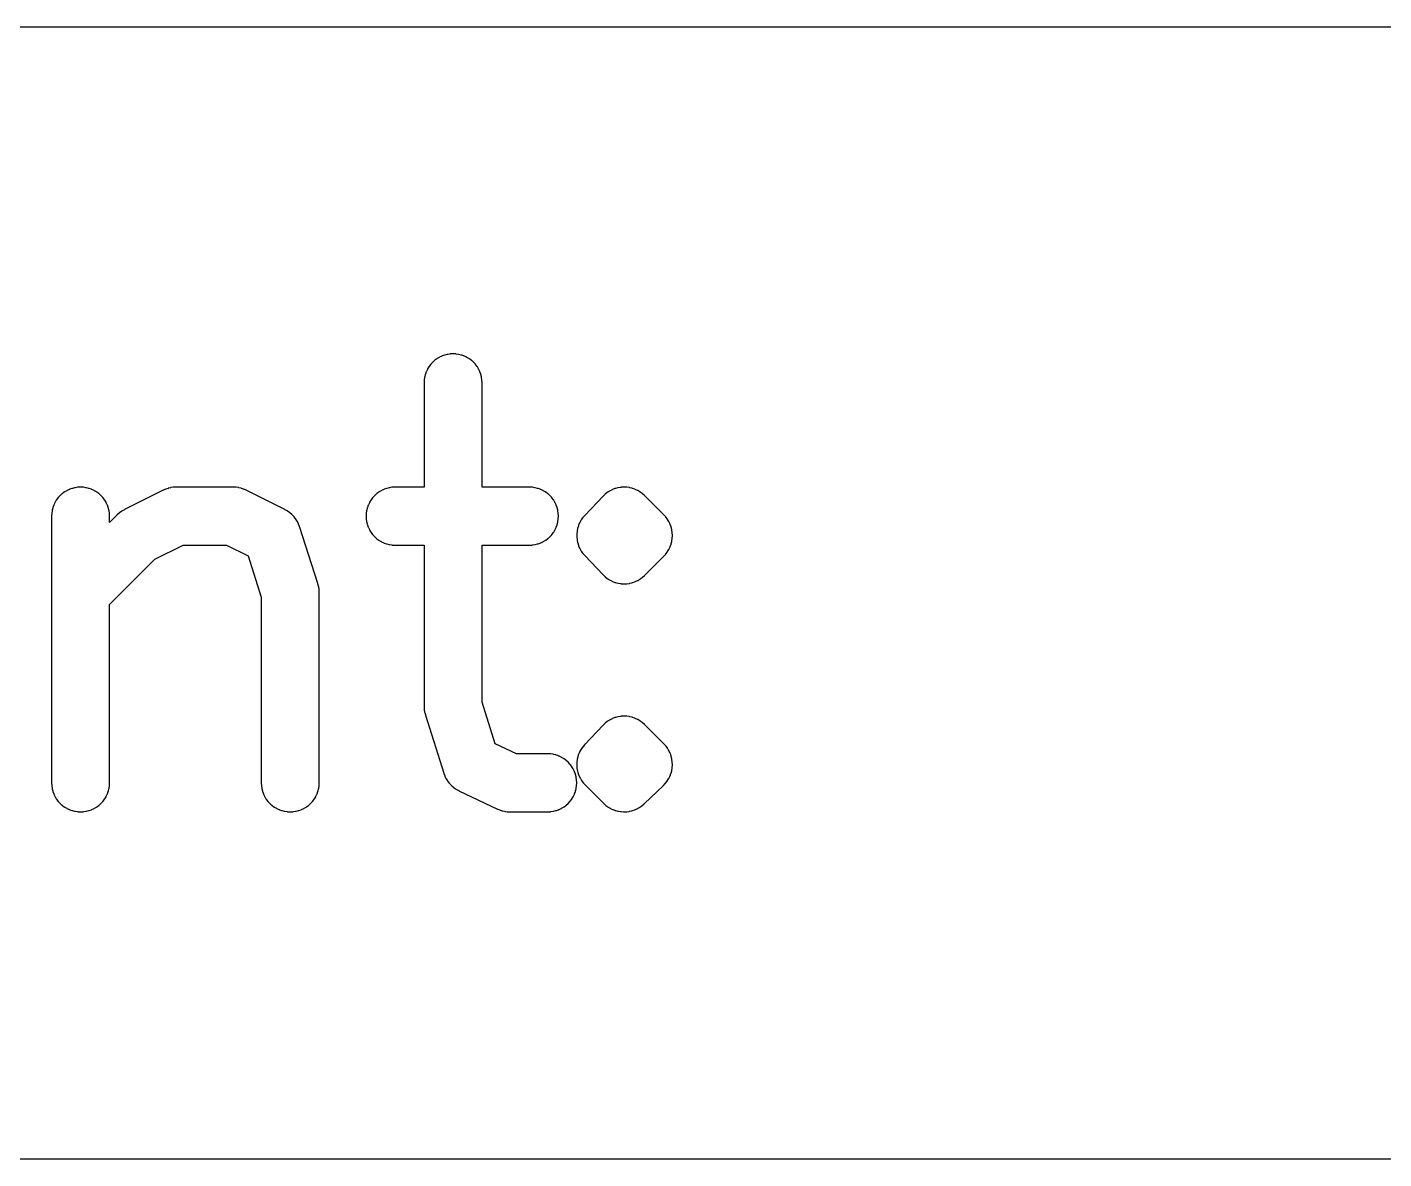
# Model space of a CAD drawing. Header units: inches. Extents: x -0.5 to 10, y -2.4 to 3.9.
# Drawn here: x 3.9879 to 4.1213, y -2.0665 to -1.9552 of the extents above; entities that cross this region are included whole.
import ezdxf

# ---------------------------------------------------------------- set-up
doc = ezdxf.new("R2010")
doc.units = ezdxf.units.IN

msp = doc.modelspace()

# ---------------------------------------------------------------- linework, layer by layer
for points in [[(3.80655, -1.95525), (3.80655, -2.06645), (4.96205, -2.06645), (4.96205, -1.95525)], [(4.02695, -2.00615), (4.02695, -2.022), (4.02695, -2.02201), (4.026951, -2.022025), (4.026963, -2.022265), (4.026965, -2.022288), (4.026965, -2.022288), (4.026968, -2.022315), (4.027005, -2.022552), (4.027009, -2.022579), (4.027009, -2.022579), (4.027015, -2.022602), (4.027075, -2.022834), (4.027078, -2.022845), (4.027082, -2.022858), (4.028882, -2.028558), (4.028888, -2.028575), (4.028891, -2.028583), (4.028975, -2.028809), (4.028983, -2.02883), (4.028983, -2.02883), (4.028996, -2.028856), (4.029103, -2.029072), (4.029116, -2.029097), (4.029116, -2.029097), (4.029128, -2.029117), (4.029257, -2.029321), (4.029271, -2.029342), (4.029271, -2.029342), (4.029286, -2.029363), (4.029436, -2.029553), (4.02945, -2.02957), (4.02945, -2.02957), (4.029469, -2.029592), (4.029637, -2.029766), (4.029653, -2.029781), (4.029653, -2.029781), (4.029675, -2.029801), (4.02986, -2.029956), (4.02988, -2.029972), (4.02988, -2.029972), (4.029901, -2.029987), (4.0301, -2.030123), (4.03012, -2.030135), (4.03012, -2.030135), (4.030144, -2.03015), (4.030357, -2.030264), (4.03037, -2.030271), (4.03038, -2.030276), (4.03418, -2.032076), (4.034189, -2.03208), (4.0342, -2.032085), (4.034392, -2.032165), (4.034411, -2.032173), (4.034433, -2.032181), (4.034631, -2.032244), (4.034653, -2.03225), (4.034674, -2.032256), (4.034877, -2.032301), (4.034896, -2.032305), (4.03492, -2.032309), (4.035126, -2.032336), (4.035147, -2.032339), (4.03517, -2.03234), (4.035378, -2.03235), (4.035389, -2.03235), (4.0354, -2.03235), (4.0391, -2.03235), (4.03911, -2.03235), (4.039125, -2.032349), (4.039355, -2.032338), (4.039381, -2.032336), (4.039404, -2.032333), (4.039632, -2.032299), (4.039655, -2.032296), (4.03968, -2.03229), (4.039904, -2.032234), (4.03993, -2.032227), (4.039951, -2.03222), (4.040168, -2.032142), (4.040192, -2.032133), (4.040213, -2.032123), (4.040422, -2.032025), (4.040444, -2.032013), (4.040465, -2.032001), (4.040663, -2.031883), (4.040686, -2.031868), (4.040703, -2.031856), (4.040889, -2.031718), (4.04091, -2.031702), (4.040927, -2.031687), (4.041097, -2.031532), (4.041115, -2.031515), (4.041132, -2.031497), (4.041287, -2.031327), (4.041302, -2.03131), (4.041318, -2.031289), (4.041456, -2.031103), (4.041468, -2.031086), (4.041483, -2.031063), (4.041601, -2.030865), (4.041613, -2.030844), (4.041625, -2.030822), (4.041723, -2.030613), (4.041733, -2.030592), (4.041742, -2.030568), (4.04182, -2.030351), (4.041827, -2.03033), (4.041834, -2.030304), (4.04189, -2.03008), (4.041896, -2.030055), (4.041899, -2.030032), (4.041933, -2.029804), (4.041936, -2.029781), (4.041938, -2.029755), (4.041949, -2.029525), (4.04195, -2.0295), (4.041949, -2.029475), (4.041938, -2.029245), (4.041936, -2.029219), (4.041933, -2.029196), (4.041899, -2.028968), (4.041896, -2.028945), (4.04189, -2.02892), (4.041834, -2.028696), (4.041827, -2.02867), (4.04182, -2.028649), (4.041742, -2.028432), (4.041733, -2.028408), (4.041723, -2.028387), (4.041625, -2.028178), (4.041613, -2.028156), (4.041601, -2.028135), (4.041483, -2.027937), (4.041468, -2.027914), (4.041456, -2.027897), (4.041318, -2.027711), (4.041302, -2.02769), (4.041287, -2.027673), (4.041132, -2.027503), (4.041115, -2.027485), (4.041097, -2.027468), (4.040927, -2.027313), (4.04091, -2.027298), (4.040889, -2.027282), (4.040703, -2.027144), (4.040686, -2.027132), (4.040663, -2.027117), (4.040465, -2.026999), (4.040444, -2.026987), (4.040422, -2.026975), (4.040213, -2.026877), (4.040192, -2.026867), (4.040168, -2.026858), (4.039951, -2.02678), (4.03993, -2.026773), (4.039904, -2.026766), (4.03968, -2.02671), (4.039655, -2.026704), (4.039632, -2.026701), (4.039404, -2.026667), (4.039381, -2.026664), (4.039355, -2.026662), (4.039125, -2.026651), (4.03911, -2.02665), (4.0391, -2.02665), (4.036041, -2.02665), (4.033943, -2.025656), (4.03265, -2.021561), (4.03265, -2.00615), (4.0373, -2.00615), (4.03731, -2.00615), (4.037325, -2.006149), (4.037555, -2.006138), (4.037581, -2.006136), (4.037604, -2.006133), (4.037832, -2.006099), (4.037855, -2.006096), (4.03788, -2.00609), (4.038104, -2.006034), (4.03813, -2.006027), (4.038151, -2.00602), (4.038368, -2.005942), (4.038392, -2.005933), (4.038413, -2.005923), (4.038622, -2.005825), (4.038644, -2.005813), (4.038665, -2.005801), (4.038863, -2.005683), (4.038886, -2.005668), (4.038903, -2.005656), (4.039089, -2.005518), (4.03911, -2.005502), (4.039127, -2.005487), (4.039297, -2.005332), (4.039315, -2.005315), (4.039332, -2.005297), (4.039487, -2.005127), (4.039502, -2.00511), (4.039518, -2.005089), (4.039656, -2.004903), (4.039668, -2.004886), (4.039683, -2.004863), (4.039801, -2.004665), (4.039813, -2.004644), (4.039825, -2.004622), (4.039923, -2.004413), (4.039933, -2.004392), (4.039942, -2.004368), (4.04002, -2.004151), (4.040027, -2.00413), (4.040034, -2.004104), (4.04009, -2.00388), (4.040096, -2.003855), (4.040099, -2.003832), (4.040133, -2.003604), (4.040136, -2.003581), (4.040138, -2.003555), (4.040149, -2.003325), (4.04015, -2.0033), (4.040149, -2.003275), (4.040138, -2.003045), (4.040136, -2.003019), (4.040133, -2.002996), (4.040099, -2.002768), (4.040096, -2.002745), (4.04009, -2.00272), (4.040034, -2.002496), (4.040027, -2.00247), (4.04002, -2.002449), (4.039942, -2.002232), (4.039933, -2.002208), (4.039923, -2.002187), (4.039825, -2.001978), (4.039813, -2.001956), (4.039801, -2.001935), (4.039683, -2.001737), (4.039668, -2.001714), (4.039656, -2.001697), (4.039518, -2.001511), (4.039502, -2.00149), (4.039487, -2.001473), (4.039332, -2.001303), (4.039315, -2.001285), (4.039297, -2.001268), (4.039127, -2.001113), (4.03911, -2.001098), (4.039089, -2.001082), (4.038903, -2.000944), (4.038886, -2.000932), (4.038863, -2.000917), (4.038665, -2.000799), (4.038644, -2.000787), (4.038622, -2.000775), (4.038413, -2.000677), (4.038392, -2.000667), (4.038368, -2.000658), (4.038151, -2.00058), (4.03813, -2.000573), (4.038104, -2.000566), (4.03788, -2.00051), (4.037855, -2.000504), (4.037832, -2.000501), (4.037604, -2.000467), (4.037581, -2.000464), (4.037555, -2.000462), (4.037325, -2.000451), (4.03731, -2.00045), (4.0373, -2.00045), (4.03265, -2.00045), (4.03265, -1.9902), (4.03265, -1.99019), (4.032649, -1.990175), (4.032638, -1.989945), (4.032636, -1.989919), (4.032633, -1.989896), (4.032599, -1.989668), (4.032596, -1.989645), (4.03259, -1.98962), (4.032534, -1.989396), (4.032527, -1.98937), (4.03252, -1.989349), (4.032442, -1.989132), (4.032433, -1.989108), (4.032423, -1.989087), (4.032325, -1.988878), (4.032313, -1.988856), (4.032301, -1.988835), (4.032183, -1.988637), (4.032168, -1.988614), (4.032156, -1.988597), (4.032018, -1.988411), (4.032002, -1.98839), (4.031987, -1.988373), (4.031832, -1.988203), (4.031815, -1.988185), (4.031797, -1.988168), (4.031627, -1.988013), (4.03161, -1.987998), (4.031589, -1.987982), (4.031403, -1.987844), (4.031386, -1.987832), (4.031363, -1.987817), (4.031165, -1.987699), (4.031144, -1.987687), (4.031122, -1.987675), (4.030913, -1.987577), (4.030892, -1.987567), (4.030868, -1.987558), (4.030651, -1.98748), (4.03063, -1.987473), (4.030604, -1.987466), (4.03038, -1.98741), (4.030355, -1.987404), (4.030332, -1.987401), (4.030104, -1.987367), (4.030081, -1.987364), (4.030055, -1.987362), (4.029825, -1.987351), (4.0298, -1.98735), (4.029775, -1.987351), (4.029545, -1.987362), (4.029519, -1.987364), (4.029496, -1.987367), (4.029268, -1.987401), (4.029245, -1.987404), (4.02922, -1.98741), (4.028996, -1.987466), (4.02897, -1.987473), (4.028949, -1.98748), (4.028732, -1.987558), (4.028708, -1.987567), (4.028687, -1.987577), (4.028478, -1.987675), (4.028456, -1.987687), (4.028435, -1.987699), (4.028237, -1.987817), (4.028214, -1.987832), (4.028197, -1.987844), (4.028011, -1.987982), (4.02799, -1.987998), (4.027973, -1.988013), (4.027803, -1.988168), (4.027785, -1.988185), (4.027768, -1.988203), (4.027613, -1.988373), (4.027598, -1.98839), (4.027582, -1.988411), (4.027444, -1.988597), (4.027432, -1.988614), (4.027417, -1.988637), (4.027299, -1.988835), (4.027287, -1.988856), (4.027275, -1.988878), (4.027177, -1.989087), (4.027167, -1.989108), (4.027158, -1.989132), (4.02708, -1.989349), (4.027073, -1.98937), (4.027066, -1.989396), (4.02701, -1.98962), (4.027004, -1.989645), (4.027001, -1.989668), (4.026967, -1.989896), (4.026964, -1.989919), (4.026962, -1.989945), (4.026951, -1.990175), (4.02695, -1.99019), (4.02695, -1.9902), (4.02695, -2.00045), (4.0241, -2.00045), (4.02409, -2.00045), (4.024075, -2.000451), (4.023845, -2.000462), (4.023819, -2.000464), (4.023796, -2.000467), (4.023568, -2.000501), (4.023545, -2.000504), (4.02352, -2.00051), (4.023296, -2.000566), (4.02327, -2.000573), (4.023249, -2.00058), (4.023032, -2.000658), (4.023008, -2.000667), (4.022987, -2.000677), (4.022778, -2.000775), (4.022756, -2.000787), (4.022735, -2.000799), (4.022537, -2.000917), (4.022514, -2.000932), (4.022497, -2.000944), (4.022311, -2.001082), (4.02229, -2.001098), (4.022273, -2.001113), (4.022103, -2.001268), (4.022085, -2.001285), (4.022068, -2.001303), (4.021913, -2.001473), (4.021898, -2.00149), (4.021882, -2.001511), (4.021744, -2.001697), (4.021732, -2.001714), (4.021717, -2.001737), (4.021599, -2.001935), (4.021587, -2.001956), (4.021575, -2.001978), (4.021477, -2.002187), (4.021467, -2.002208), (4.021458, -2.002232), (4.02138, -2.002449), (4.021373, -2.00247), (4.021366, -2.002496), (4.02131, -2.00272), (4.021304, -2.002745), (4.021301, -2.002768), (4.021267, -2.002996), (4.021264, -2.003019), (4.021262, -2.003045), (4.021251, -2.003275), (4.02125, -2.0033), (4.021251, -2.003325), (4.021262, -2.003555), (4.021264, -2.003581), (4.021267, -2.003604), (4.021301, -2.003832), (4.021304, -2.003855), (4.02131, -2.00388), (4.021366, -2.004104), (4.021373, -2.00413), (4.02138, -2.004151), (4.021458, -2.004368), (4.021467, -2.004392), (4.021477, -2.004413), (4.021575, -2.004622), (4.021587, -2.004644), (4.021599, -2.004665), (4.021717, -2.004863), (4.021732, -2.004886), (4.021744, -2.004903), (4.021882, -2.005089), (4.021898, -2.00511), (4.021913, -2.005127), (4.022068, -2.005297), (4.022085, -2.005315), (4.022103, -2.005332), (4.022273, -2.005487), (4.02229, -2.005502), (4.022311, -2.005518), (4.022497, -2.005656), (4.022514, -2.005668), (4.022537, -2.005683), (4.022735, -2.005801), (4.022756, -2.005813), (4.022778, -2.005825), (4.022987, -2.005923), (4.023008, -2.005933), (4.023032, -2.005942), (4.023249, -2.00602), (4.02327, -2.006027), (4.023296, -2.006034), (4.02352, -2.00609), (4.023545, -2.006096), (4.023568, -2.006099), (4.023796, -2.006133), (4.023819, -2.006136), (4.023845, -2.006138), (4.024075, -2.006149), (4.02409, -2.00615), (4.0241, -2.00615)], [(3.99605, -2.02951), (3.99605, -2.02951), (3.99605, -2.0295), (3.99605, -2.011981), (4.000488, -2.007542), (4.003273, -2.00615), (4.007527, -2.00615), (4.009653, -2.007213), (4.01095, -2.011247), (4.01095, -2.0295), (4.01095, -2.02951), (4.010951, -2.029525), (4.010962, -2.029755), (4.010964, -2.029781), (4.010967, -2.029804), (4.011001, -2.030032), (4.011004, -2.030055), (4.01101, -2.03008), (4.011066, -2.030304), (4.011073, -2.03033), (4.01108, -2.030351), (4.011158, -2.030568), (4.011167, -2.030592), (4.011177, -2.030613), (4.011275, -2.030822), (4.011287, -2.030844), (4.011299, -2.030865), (4.011417, -2.031063), (4.011432, -2.031086), (4.011444, -2.031103), (4.011582, -2.031289), (4.011598, -2.03131), (4.011613, -2.031327), (4.011768, -2.031497), (4.011785, -2.031515), (4.011803, -2.031532), (4.011973, -2.031687), (4.01199, -2.031702), (4.012011, -2.031718), (4.012197, -2.031856), (4.012214, -2.031868), (4.012237, -2.031883), (4.012435, -2.032001), (4.012456, -2.032013), (4.012478, -2.032025), (4.012687, -2.032123), (4.012708, -2.032133), (4.012732, -2.032142), (4.012949, -2.03222), (4.01297, -2.032227), (4.012996, -2.032234), (4.01322, -2.03229), (4.013245, -2.032296), (4.013268, -2.032299), (4.013496, -2.032333), (4.013519, -2.032336), (4.013545, -2.032338), (4.013775, -2.032349), (4.0138, -2.03235), (4.013825, -2.032349), (4.014055, -2.032338), (4.014081, -2.032336), (4.014104, -2.032333), (4.014332, -2.032299), (4.014355, -2.032296), (4.01438, -2.03229), (4.014604, -2.032234), (4.01463, -2.032227), (4.014651, -2.03222), (4.014868, -2.032142), (4.014892, -2.032133), (4.014913, -2.032123), (4.015122, -2.032025), (4.015144, -2.032013), (4.015165, -2.032001), (4.015363, -2.031883), (4.015386, -2.031868), (4.015403, -2.031856), (4.015589, -2.031718), (4.01561, -2.031702), (4.015627, -2.031687), (4.015797, -2.031532), (4.015815, -2.031515), (4.015832, -2.031497), (4.015987, -2.031327), (4.016002, -2.03131), (4.016018, -2.031289), (4.016156, -2.031103), (4.016168, -2.031086), (4.016183, -2.031063), (4.016301, -2.030865), (4.016313, -2.030844), (4.016325, -2.030822), (4.016423, -2.030613), (4.016433, -2.030592), (4.016442, -2.030568), (4.01652, -2.030351), (4.016527, -2.03033), (4.016534, -2.030304), (4.01659, -2.03008), (4.016596, -2.030055), (4.016599, -2.030032), (4.016633, -2.029804), (4.016636, -2.029781), (4.016638, -2.029755), (4.016649, -2.029525), (4.01665, -2.02951), (4.01665, -2.0295), (4.01665, -2.0108), (4.01665, -2.01079), (4.016649, -2.010774), (4.016637, -2.010531), (4.016635, -2.010504), (4.016635, -2.010504), (4.016631, -2.010479), (4.016594, -2.010239), (4.016589, -2.010214), (4.016589, -2.010214), (4.016583, -2.010188), (4.016521, -2.009953), (4.016515, -2.009935), (4.016513, -2.009928), (4.014713, -2.004328), (4.014711, -2.00432), (4.014705, -2.004304), (4.014623, -2.004086), (4.014612, -2.004061), (4.014603, -2.00404), (4.014499, -2.003831), (4.014487, -2.003807), (4.014487, -2.003807), (4.014475, -2.003787), (4.01435, -2.003589), (4.014337, -2.003569), (4.014337, -2.003569), (4.014322, -2.003548), (4.014179, -2.003364), (4.014161, -2.003342), (4.014146, -2.003326), (4.013986, -2.003156), (4.013969, -2.003139), (4.01395, -2.003122), (4.013773, -2.002969), (4.013754, -2.002954), (4.013754, -2.002954), (4.013733, -2.002938), (4.013542, -2.002804), (4.013519, -2.002789), (4.013519, -2.002789), (4.0135, -2.002777), (4.013297, -2.002663), (4.013283, -2.002655), (4.013275, -2.002651), (4.009475, -2.000751), (4.009466, -2.000747), (4.009454, -2.000741), (4.009254, -2.000653), (4.009236, -2.000645), (4.009211, -2.000636), (4.009005, -2.000566), (4.008986, -2.00056), (4.00896, -2.000554), (4.008748, -2.000504), (4.008725, -2.000499), (4.008703, -2.000495), (4.008487, -2.000465), (4.008466, -2.000462), (4.008441, -2.000461), (4.008223, -2.000451), (4.008211, -2.00045), (4.0082, -2.00045), (4.0026, -2.00045), (4.002589, -2.00045), (4.002577, -2.000451), (4.002359, -2.000461), (4.002334, -2.000462), (4.002313, -2.000465), (4.002097, -2.000495), (4.002075, -2.000499), (4.002052, -2.000504), (4.00184, -2.000554), (4.001814, -2.00056), (4.001795, -2.000566), (4.001589, -2.000636), (4.001564, -2.000645), (4.001546, -2.000653), (4.001346, -2.000741), (4.001334, -2.000747), (4.001325, -2.000751), (3.997525, -2.002651), (3.997514, -2.002657), (3.997502, -2.002664), (3.997283, -2.002788), (3.997261, -2.002801), (3.997261, -2.002801), (3.997238, -2.002817), (3.997033, -2.002964), (3.997014, -2.002979), (3.997014, -2.002979), (3.996992, -2.002998), (3.996804, -2.003166), (3.996794, -2.003176), (3.996785, -2.003185), (3.99605, -2.003919), (3.99605, -2.0033), (3.99605, -2.00329), (3.996049, -2.003275), (3.996038, -2.003045), (3.996036, -2.003019), (3.996033, -2.002996), (3.995999, -2.002768), (3.995996, -2.002745), (3.99599, -2.00272), (3.995934, -2.002496), (3.995927, -2.00247), (3.99592, -2.002449), (3.995842, -2.002232), (3.995833, -2.002208), (3.995823, -2.002187), (3.995725, -2.001978), (3.995713, -2.001956), (3.995701, -2.001935), (3.995583, -2.001737), (3.995568, -2.001714), (3.995556, -2.001697), (3.995418, -2.001511), (3.995402, -2.00149), (3.995387, -2.001473), (3.995232, -2.001303), (3.995215, -2.001285), (3.995197, -2.001268), (3.995027, -2.001113), (3.99501, -2.001098), (3.994989, -2.001082), (3.994803, -2.000944), (3.994786, -2.000932), (3.994763, -2.000917), (3.994565, -2.000799), (3.994544, -2.000787), (3.994522, -2.000775), (3.994313, -2.000677), (3.994292, -2.000667), (3.994268, -2.000658), (3.994051, -2.00058), (3.99403, -2.000573), (3.994004, -2.000566), (3.99378, -2.00051), (3.993755, -2.000504), (3.993732, -2.000501), (3.993504, -2.000467), (3.993481, -2.000464), (3.993455, -2.000462), (3.993225, -2.000451), (3.9932, -2.00045), (3.993175, -2.000451), (3.992945, -2.000462), (3.992919, -2.000464), (3.992896, -2.000467), (3.992668, -2.000501), (3.992645, -2.000504), (3.99262, -2.00051), (3.992396, -2.000566), (3.99237, -2.000573), (3.992349, -2.00058), (3.992132, -2.000658), (3.992108, -2.000667), (3.992087, -2.000677), (3.991878, -2.000775), (3.991856, -2.000787), (3.991835, -2.000799), (3.991637, -2.000917), (3.991614, -2.000932), (3.991597, -2.000944), (3.991411, -2.001082), (3.99139, -2.001098), (3.991373, -2.001113), (3.991203, -2.001268), (3.991185, -2.001285), (3.991168, -2.001303), (3.991013, -2.001473), (3.990998, -2.00149), (3.990982, -2.001511), (3.990844, -2.001697), (3.990832, -2.001714), (3.990817, -2.001737), (3.990699, -2.001935), (3.990687, -2.001956), (3.990675, -2.001978), (3.990577, -2.002187), (3.990567, -2.002208), (3.990558, -2.002232), (3.99048, -2.002449), (3.990473, -2.00247), (3.990466, -2.002496), (3.99041, -2.00272), (3.990404, -2.002745), (3.990401, -2.002768), (3.990367, -2.002996), (3.990364, -2.003019), (3.990362, -2.003045), (3.990351, -2.003275), (3.99035, -2.00329), (3.99035, -2.0033), (3.99035, -2.0295), (3.99035, -2.02951), (3.990351, -2.029525), (3.990362, -2.029755), (3.990364, -2.029781), (3.990367, -2.029804), (3.990401, -2.030032), (3.990404, -2.030055), (3.99041, -2.03008), (3.990466, -2.030304), (3.990473, -2.03033), (3.99048, -2.030351), (3.990558, -2.030568), (3.990567, -2.030592), (3.990577, -2.030613), (3.990675, -2.030822), (3.990687, -2.030844), (3.990699, -2.030865), (3.990817, -2.031063), (3.990832, -2.031086), (3.990844, -2.031103), (3.990982, -2.031289), (3.990998, -2.03131), (3.991013, -2.031327), (3.991168, -2.031497), (3.991185, -2.031515), (3.991203, -2.031532), (3.991373, -2.031687), (3.99139, -2.031702), (3.991411, -2.031718), (3.991597, -2.031856), (3.991614, -2.031868), (3.991637, -2.031883), (3.991835, -2.032001), (3.991856, -2.032013), (3.991878, -2.032025), (3.992087, -2.032123), (3.992108, -2.032133), (3.992132, -2.032142), (3.992349, -2.03222), (3.99237, -2.032227), (3.992396, -2.032234), (3.99262, -2.03229), (3.992645, -2.032296), (3.992668, -2.032299), (3.992896, -2.032333), (3.992919, -2.032336), (3.992945, -2.032338), (3.993175, -2.032349), (3.9932, -2.03235), (3.993225, -2.032349), (3.993455, -2.032338), (3.993481, -2.032336), (3.993504, -2.032333), (3.993732, -2.032299), (3.993755, -2.032296), (3.99378, -2.03229), (3.994004, -2.032234), (3.99403, -2.032227), (3.994051, -2.03222), (3.994268, -2.032142), (3.994292, -2.032133), (3.994313, -2.032123), (3.994522, -2.032025), (3.994544, -2.032013), (3.994565, -2.032001), (3.994763, -2.031883), (3.994786, -2.031868), (3.994803, -2.031856), (3.994989, -2.031718), (3.99501, -2.031702), (3.995027, -2.031687), (3.995197, -2.031532), (3.995215, -2.031515), (3.995232, -2.031497), (3.995387, -2.031327), (3.995402, -2.03131), (3.995418, -2.031289), (3.995556, -2.031103), (3.995568, -2.031086), (3.995583, -2.031063), (3.995701, -2.030865), (3.995713, -2.030844), (3.995725, -2.030822), (3.995823, -2.030613), (3.995833, -2.030592), (3.995842, -2.030568), (3.99592, -2.030351), (3.995927, -2.03033), (3.995934, -2.030304), (3.99599, -2.03008), (3.995996, -2.030055), (3.995999, -2.030032), (3.996033, -2.029804), (3.996036, -2.029781), (3.996038, -2.029755), (3.996049, -2.029525)], [(4.048605, -2.001275), (4.048605, -2.001275), (4.048597, -2.001268), (4.048423, -2.00111), (4.048404, -2.001094), (4.048385, -2.001079), (4.048196, -2.000939), (4.048175, -2.000925), (4.048154, -2.000912), (4.047953, -2.000792), (4.047933, -2.000781), (4.047908, -2.000769), (4.047696, -2.00067), (4.047671, -2.000659), (4.047649, -2.000651), (4.047428, -2.000573), (4.047403, -2.000566), (4.047403, -2.000566), (4.04738, -2.000559), (4.047152, -2.000505), (4.047125, -2.000499), (4.047103, -2.000495), (4.046871, -2.000463), (4.046843, -2.00046), (4.046843, -2.00046), (4.046821, -2.000459), (4.046586, -2.000451), (4.046558, -2.00045), (4.046558, -2.00045), (4.046537, -2.000451), (4.046302, -2.000466), (4.046274, -2.000469), (4.046253, -2.000472), (4.046021, -2.00051), (4.045998, -2.000514), (4.045998, -2.000514), (4.045973, -2.00052), (4.045746, -2.000581), (4.045726, -2.000587), (4.045699, -2.000597), (4.045479, -2.00068), (4.045458, -2.000689), (4.045458, -2.000689), (4.045434, -2.0007), (4.045224, -2.000805), (4.045202, -2.000817), (4.04518, -2.000829), (4.044982, -2.000955), (4.044957, -2.000971), (4.044941, -2.000983), (4.044756, -2.001128), (4.044736, -2.001144), (4.044718, -2.00116), (4.044549, -2.001322), (4.044545, -2.001325), (4.044531, -2.00134), (4.042731, -2.00324), (4.042716, -2.003256), (4.042714, -2.003259), (4.04256, -2.003439), (4.042544, -2.003458), (4.042544, -2.003458), (4.042529, -2.003479), (4.042393, -2.003674), (4.042382, -2.003691), (4.042382, -2.003691), (4.042367, -2.003717), (4.042252, -2.003925), (4.042241, -2.003946), (4.042241, -2.003946), (4.042229, -2.00397), (4.042136, -2.004189), (4.042126, -2.004213), (4.042126, -2.004213), (4.042118, -2.004236), (4.042048, -2.004463), (4.04204, -2.004489), (4.04204, -2.004489), (4.042035, -2.004512), (4.041987, -2.004744), (4.041983, -2.004771), (4.041983, -2.004771), (4.04198, -2.004794), (4.041956, -2.005031), (4.041954, -2.005057), (4.041954, -2.005057), (4.041953, -2.005081), (4.041953, -2.005319), (4.041954, -2.005343), (4.041954, -2.005343), (4.041956, -2.005369), (4.04198, -2.005606), (4.041983, -2.005629), (4.041983, -2.005629), (4.041987, -2.005656), (4.042035, -2.005888), (4.04204, -2.005911), (4.04204, -2.005911), (4.042048, -2.005937), (4.042118, -2.006164), (4.042126, -2.006187), (4.042126, -2.006187), (4.042136, -2.006211), (4.042229, -2.00643), (4.042241, -2.006454), (4.042241, -2.006454), (4.042252, -2.006475), (4.042367, -2.006683), (4.042382, -2.006709), (4.042382, -2.006709), (4.042393, -2.006726), (4.042529, -2.006921), (4.042544, -2.006942), (4.042544, -2.006942), (4.04256, -2.006961), (4.042714, -2.007141), (4.042716, -2.007144), (4.042731, -2.00716), (4.044531, -2.00906), (4.044545, -2.009075), (4.044549, -2.009078), (4.044718, -2.00924), (4.044736, -2.009256), (4.044756, -2.009272), (4.044941, -2.009417), (4.044957, -2.009429), (4.044982, -2.009445), (4.04518, -2.009571), (4.045202, -2.009583), (4.045224, -2.009595), (4.045434, -2.0097), (4.045458, -2.009711), (4.045458, -2.009711), (4.045479, -2.00972), (4.045699, -2.009803), (4.045726, -2.009813), (4.045746, -2.009819), (4.045973, -2.00988), (4.045998, -2.009886), (4.045998, -2.009886), (4.046021, -2.00989), (4.046253, -2.009928), (4.046274, -2.009931), (4.046302, -2.009934), (4.046537, -2.009949), (4.046558, -2.00995), (4.046558, -2.00995), (4.046586, -2.009949), (4.046821, -2.009941), (4.046843, -2.00994), (4.046843, -2.00994), (4.046871, -2.009937), (4.047103, -2.009905), (4.047125, -2.009901), (4.047152, -2.009895), (4.04738, -2.009841), (4.047403, -2.009834), (4.047403, -2.009834), (4.047428, -2.009827), (4.047649, -2.009749), (4.047671, -2.009741), (4.047696, -2.00973), (4.047908, -2.009631), (4.047933, -2.009619), (4.047953, -2.009608), (4.048154, -2.009488), (4.048175, -2.009475), (4.048196, -2.009461), (4.048385, -2.009321), (4.048404, -2.009306), (4.048423, -2.00929), (4.048597, -2.009132), (4.048605, -2.009125), (4.048615, -2.009115), (4.050515, -2.007215), (4.050525, -2.007205), (4.050532, -2.007197), (4.050687, -2.007027), (4.050702, -2.00701), (4.050718, -2.006989), (4.050856, -2.006803), (4.050868, -2.006786), (4.050883, -2.006763), (4.051001, -2.006565), (4.051013, -2.006544), (4.051025, -2.006522), (4.051123, -2.006313), (4.051133, -2.006292), (4.051142, -2.006268), (4.05122, -2.006051), (4.051227, -2.00603), (4.051234, -2.006004), (4.05129, -2.00578), (4.051296, -2.005755), (4.051299, -2.005732), (4.051333, -2.005504), (4.051336, -2.005481), (4.051338, -2.005455), (4.051349, -2.005225), (4.05135, -2.0052), (4.051349, -2.005175), (4.051338, -2.004945), (4.051336, -2.004919), (4.051333, -2.004896), (4.051299, -2.004668), (4.051296, -2.004645), (4.05129, -2.00462), (4.051234, -2.004396), (4.051227, -2.00437), (4.05122, -2.004349), (4.051142, -2.004132), (4.051133, -2.004108), (4.051123, -2.004087), (4.051025, -2.003878), (4.051013, -2.003856), (4.051001, -2.003835), (4.050883, -2.003637), (4.050868, -2.003614), (4.050856, -2.003597), (4.050718, -2.003411), (4.050702, -2.00339), (4.050687, -2.003373), (4.050532, -2.003203), (4.050525, -2.003195), (4.050515, -2.003185), (4.048615, -2.001285)], [(4.048605, -2.023775), (4.048605, -2.023775), (4.048597, -2.023768), (4.048423, -2.02361), (4.048404, -2.023594), (4.048385, -2.023579), (4.048196, -2.023439), (4.048175, -2.023425), (4.048154, -2.023412), (4.047953, -2.023292), (4.047933, -2.023281), (4.047908, -2.023269), (4.047696, -2.02317), (4.047671, -2.023159), (4.047649, -2.023151), (4.047428, -2.023073), (4.047403, -2.023066), (4.047403, -2.023066), (4.04738, -2.023059), (4.047152, -2.023005), (4.047125, -2.022999), (4.047103, -2.022995), (4.046871, -2.022963), (4.046843, -2.02296), (4.046843, -2.02296), (4.046821, -2.022959), (4.046586, -2.022951), (4.046558, -2.02295), (4.046558, -2.02295), (4.046537, -2.022951), (4.046302, -2.022966), (4.046274, -2.022969), (4.046253, -2.022972), (4.046021, -2.02301), (4.045998, -2.023014), (4.045998, -2.023014), (4.045973, -2.02302), (4.045746, -2.023081), (4.045726, -2.023087), (4.045699, -2.023097), (4.045479, -2.02318), (4.045458, -2.023189), (4.045458, -2.023189), (4.045434, -2.0232), (4.045224, -2.023305), (4.045202, -2.023317), (4.04518, -2.023329), (4.044982, -2.023455), (4.044957, -2.023471), (4.044941, -2.023483), (4.044756, -2.023628), (4.044736, -2.023644), (4.044718, -2.02366), (4.044549, -2.023822), (4.044545, -2.023825), (4.044531, -2.02384), (4.042731, -2.02574), (4.04272, -2.025752), (4.042715, -2.025758), (4.042567, -2.02593), (4.042551, -2.025949), (4.042537, -2.025968), (4.042407, -2.026153), (4.042393, -2.026173), (4.042381, -2.026194), (4.042269, -2.026391), (4.042259, -2.02641), (4.042247, -2.026434), (4.042155, -2.026641), (4.042145, -2.026664), (4.042137, -2.026686), (4.042065, -2.0269), (4.042059, -2.02692), (4.042052, -2.026947), (4.042001, -2.027168), (4.041996, -2.027187), (4.041992, -2.027215), (4.041962, -2.02744), (4.04196, -2.027464), (4.041958, -2.027488), (4.041951, -2.027714), (4.04195, -2.027737), (4.041951, -2.027763), (4.041965, -2.027989), (4.041967, -2.028015), (4.04197, -2.028037), (4.042006, -2.028261), (4.042011, -2.028285), (4.042016, -2.028308), (4.042073, -2.028527), (4.04208, -2.028551), (4.042088, -2.028573), (4.042166, -2.028786), (4.042176, -2.028812), (4.042184, -2.02883), (4.042282, -2.029035), (4.042293, -2.029056), (4.042305, -2.029077), (4.042423, -2.029271), (4.042434, -2.029288), (4.04245, -2.029311), (4.042585, -2.029493), (4.0426, -2.029512), (4.042616, -2.02953), (4.042768, -2.029698), (4.042775, -2.029705), (4.042785, -2.029715), (4.044585, -2.031515), (4.044595, -2.031525), (4.044602, -2.031532), (4.04477, -2.031684), (4.044788, -2.0317), (4.044807, -2.031715), (4.044989, -2.03185), (4.045012, -2.031866), (4.045029, -2.031877), (4.045223, -2.031995), (4.045244, -2.032007), (4.045265, -2.032018), (4.04547, -2.032116), (4.045488, -2.032124), (4.045514, -2.032134), (4.045727, -2.032212), (4.045749, -2.03222), (4.045773, -2.032227), (4.045992, -2.032284), (4.046015, -2.032289), (4.046039, -2.032294), (4.046263, -2.03233), (4.046285, -2.032333), (4.046311, -2.032335), (4.046537, -2.032349), (4.046563, -2.03235), (4.046586, -2.032349), (4.046812, -2.032342), (4.046836, -2.03234), (4.04686, -2.032338), (4.047085, -2.032308), (4.047113, -2.032304), (4.047132, -2.032299), (4.047353, -2.032248), (4.04738, -2.032241), (4.0474, -2.032235), (4.047614, -2.032163), (4.047636, -2.032155), (4.047659, -2.032145), (4.047866, -2.032053), (4.04789, -2.032041), (4.047909, -2.032031), (4.048106, -2.031919), (4.048127, -2.031907), (4.048147, -2.031893), (4.048332, -2.031763), (4.048351, -2.031749), (4.04837, -2.031733), (4.048542, -2.031585), (4.048548, -2.03158), (4.04856, -2.031569), (4.05046, -2.029769), (4.050475, -2.029755), (4.050478, -2.029751), (4.05064, -2.029582), (4.050656, -2.029564), (4.050672, -2.029544), (4.050817, -2.029359), (4.050829, -2.029343), (4.050845, -2.029318), (4.050971, -2.02912), (4.050983, -2.029098), (4.050995, -2.029076), (4.0511, -2.028866), (4.051111, -2.028842), (4.051111, -2.028842), (4.05112, -2.028821), (4.051203, -2.028601), (4.051213, -2.028574), (4.051219, -2.028554), (4.05128, -2.028327), (4.051286, -2.028302), (4.051286, -2.028302), (4.05129, -2.028279), (4.051328, -2.028047), (4.051331, -2.028026), (4.051334, -2.027998), (4.051349, -2.027763), (4.05135, -2.027742), (4.05135, -2.027742), (4.051349, -2.027714), (4.051341, -2.027479), (4.05134, -2.027457), (4.05134, -2.027457), (4.051337, -2.027429), (4.051305, -2.027197), (4.051301, -2.027175), (4.051295, -2.027148), (4.051241, -2.02692), (4.051234, -2.026897), (4.051234, -2.026897), (4.051227, -2.026872), (4.051149, -2.026651), (4.051141, -2.026629), (4.05113, -2.026604), (4.051031, -2.026392), (4.051019, -2.026367), (4.051008, -2.026347), (4.050888, -2.026146), (4.050875, -2.026125), (4.050861, -2.026104), (4.050721, -2.025915), (4.050706, -2.025896), (4.05069, -2.025877), (4.050532, -2.025703), (4.050525, -2.025695), (4.050515, -2.025685), (4.048615, -2.023785)]]:
    msp.add_lwpolyline(points, close=True)

doc.saveas('drawing.dxf')
